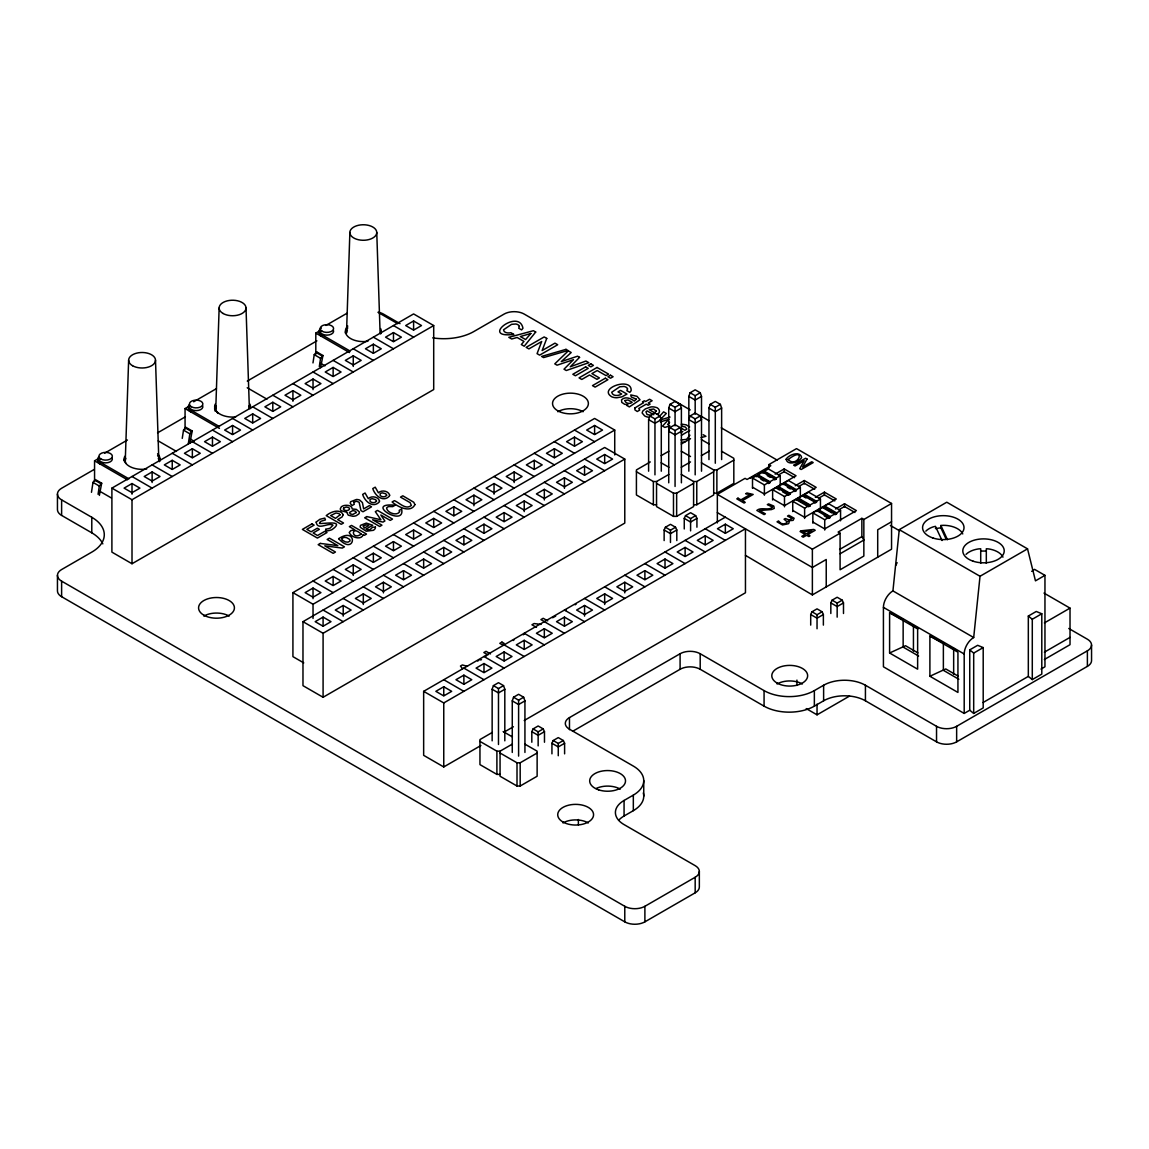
<?xml version="1.0" encoding="UTF-8"?>
<svg xmlns="http://www.w3.org/2000/svg" width="1149" height="1149" viewBox="0 0 1149 1149"><rect width="100%" height="100%" fill="white"/><g stroke="black" fill="none" stroke-linecap="round" stroke-linejoin="round"><path stroke-width="1.5" d="M125.27 460.821L128.631 360.24M215.782 408.57L219.143 307.989M349.87 232.515L346.51 333.095A16.804 9.695 0 0 1 347.084 330.582M969.742 710.226L973.691 713.428L983.199 707.942L983.199 647.591L977.655 645.307L969.742 649.874L969.742 710.226L964.198 713.428L883.423 666.793L883.423 607.361A13.443 7.756 -60 0 1 892.931 590.902L899.265 529.646L946.776 502.214L1027.536 548.849L1035.464 580.848L1044.958 575.362L1044.958 666.793L1041.008 669.077M964.198 713.428L964.198 653.996A13.443 7.756 -60 0 1 973.691 637.537L980.025 576.267L1027.536 548.849M91.475 492.303L92.997 482.408L95.353 479.564L101.686 483.226L99.36 495.406M98.067 494.3L99.331 486.056L101.686 483.226M182.246 438.387L183.51 430.143L185.851 427.313L192.199 430.976L189.872 443.155M188.321 443.701L189.844 433.805L192.199 430.976M312.973 362.912L314.252 354.668L316.593 351.838L322.926 355.501L320.614 367.68M319.307 366.574L320.585 358.33L322.926 355.501M492.145 740.832L492.145 689.271L493.409 685.623L498.479 682.693L503.549 685.623L504.813 689.271L504.813 740.832M512.267 752.451L512.267 700.89L513.531 697.228L518.601 694.298L523.657 697.228L524.935 700.89L524.935 752.451M648.611 471.191L648.611 419.629L649.889 415.981L654.959 413.051L660.014 415.981L661.293 419.629L661.293 471.191M668.732 482.81L668.732 408.024L669.996 404.362L675.066 401.432L680.136 404.362L681.4 408.024L681.4 482.81M669.996 427.586L668.732 431.248L675.066 434.911L681.4 431.248L680.136 427.586L675.066 424.67L669.996 427.586L675.066 430.516L680.136 427.586M688.84 471.191L688.84 396.405L690.104 392.757L695.174 389.827L700.244 392.757L701.508 396.405L701.508 471.191M690.104 415.981L688.84 419.629L695.174 423.292L701.508 419.629L700.244 415.981L695.174 413.051L690.104 415.981L695.174 418.897L700.244 415.981M708.962 459.586L708.962 408.024L710.226 404.362L715.296 401.432L720.366 404.362L721.629 408.024L721.629 459.586M531.815 742.24L531.815 731.654L533.093 728.911L538.149 725.981L543.218 728.911L544.482 731.654L544.482 742.24M551.937 753.845L551.937 743.274L553.2 740.531L558.27 737.601L563.34 740.531L564.604 743.274L564.604 753.845M664.136 540.576L664.136 529.991L665.4 527.247L670.47 524.332L675.54 527.247L676.804 529.991L676.804 540.576M684.258 528.971L684.258 518.386L685.522 515.642L690.592 512.713L695.648 515.642L696.926 518.386L696.926 527.204M810.706 625.113L810.706 614.528L811.984 611.785L817.04 608.855L822.11 611.785L823.373 614.528L823.373 625.113M830.828 613.494L830.828 602.923L832.091 600.18L837.161 597.25L842.231 600.18L843.495 602.923L843.495 613.494M895.832 565.38L897.096 562.637M689.903 435.184L686.585 439.378L681.07 439.966M667.598 424.556L669.594 422.257M659.224 416.757L663.591 411.859L666.319 413.439L659.842 420.074L670.039 417.073M523.212 634.794L524.217 634.09M575.146 604.805L576.152 604.101M477.668 661.048L478.401 660.531M513.23 640.524L513.962 639.993M565.164 610.536L565.911 610.018M689.73 430.401L681.443 435.313M657.228 414.272C661.551 412.606 658.995 407.378 655.174 407.206A6.535 3.763 0 0 0 650.808 406.961L645.451 408.843L642.794 411.026L642.119 412.951L644.632 415.909A8.273 4.783 0 0 0 649.386 417.317M1031.687 571.355L1034.588 569.373L1044.958 575.362M552.655 617.76L555.685 616.123M104.66 453.166L127.424 440.024M193.65 401.791L216.414 388.649M325.899 325.44L347.142 313.174M94.563 481.402L94.563 460.821L97.622 459.054M185.061 429.151L185.061 408.57L189.657 405.913M315.803 353.662L315.803 333.095L320.399 330.438M94.103 469.496L61.615 488.253A14.219 8.215 0 0 0 61.615 499.872L61.615 515.413L91.791 532.834A42.671 24.632 0 0 1 102.821 543.879M157.542 432.871L185.391 416.8M247.279 381.066L316.894 340.865M111.898 488.124L413.597 313.936L433.704 325.555L433.704 389.554L132.006 563.742L111.898 552.123L111.898 488.124L132.006 499.729L433.704 325.555M132.006 483.542L124.092 488.124L132.006 492.691L139.934 488.124L132.006 483.542L132.006 494.171M152.128 471.937L144.2 476.505L152.128 481.072L160.041 476.505L152.128 471.937L152.128 482.551M172.235 460.318L164.321 464.9L172.235 469.467L180.163 464.9L172.235 460.318L172.235 469.165M192.357 448.713L184.429 453.281L192.357 457.848L200.271 453.281L192.357 448.713L192.357 457.561M212.464 437.094L204.551 441.676L212.464 446.243L220.378 441.676L212.464 437.094L212.464 445.941M232.572 425.489L224.658 430.056L232.572 434.624L240.5 430.056L232.572 425.489L232.572 434.336M252.694 413.87L244.766 418.451L252.694 423.019L260.608 418.451L252.694 413.87L252.694 422.717M272.801 402.265L264.888 406.832L272.801 411.399L280.715 406.832L272.801 402.265L272.801 411.112M292.923 390.646L284.995 395.227L292.923 399.795L300.837 395.227L292.923 390.646L292.923 401.274M313.031 379.041L305.117 383.608L313.031 388.175L320.944 383.608L313.031 379.041L313.031 389.655M333.138 367.421L325.224 372.003L333.138 376.57L341.066 372.003L333.138 367.421L333.138 376.269M353.26 355.817L345.332 360.384L353.26 364.951L361.174 360.384L353.26 355.817L353.26 366.43M373.368 344.197L365.454 348.779L373.368 353.346L381.281 348.779L373.368 344.197L373.368 353.045M393.475 332.592L385.561 337.16L393.475 341.727L401.403 337.16L393.475 332.592L393.475 341.44M413.597 320.973L405.683 325.555L413.597 330.122L421.511 325.555L413.597 320.973L413.597 329.82M303.753 662.887L292.923 656.639L292.923 592.625L594.607 418.451L614.729 430.056L614.729 454.947M313.031 588.058L305.117 592.625L313.031 597.207L320.944 592.625L313.031 588.058L313.031 598.672M333.138 576.439L325.224 581.021L333.138 585.588L341.066 581.021L333.138 576.439L333.138 585.301M353.26 564.834L345.332 569.401L353.26 573.983L361.174 569.401L353.26 564.834L353.26 575.448M373.368 553.215L365.454 557.796L373.368 562.364L381.281 557.796L373.368 553.215L373.368 562.076M393.475 541.61L385.561 546.177L393.475 550.759L401.403 546.177L393.475 541.61L393.475 550.457M413.597 529.991L405.683 534.572L413.597 539.14L421.511 534.572L413.597 529.991L413.597 538.838M433.704 518.386L425.791 522.953L433.704 527.535L441.633 522.953L433.704 518.386L433.704 527.233M453.826 506.766L445.898 511.348L453.826 515.915L461.74 511.348L453.826 506.766L453.826 515.614M473.934 495.162L466.02 499.729L473.934 504.296L481.848 499.729L473.934 495.162L473.934 505.775M494.041 483.542L486.128 488.124L494.041 492.691L501.969 488.124L494.041 483.542L494.041 494.171M514.163 471.937L506.235 476.505L514.163 481.072L522.077 476.505L514.163 471.937L514.163 482.551M534.271 460.318L526.357 464.9L534.271 469.467L542.199 464.9L534.271 460.318L534.271 469.165M554.393 448.713L546.464 453.281L554.393 457.848L562.306 453.281L554.393 448.713L554.393 457.561M574.5 437.094L566.586 441.676L574.5 446.243L582.414 441.676L574.5 437.094L574.5 445.941M594.607 425.489L586.694 430.056L594.607 434.624L602.536 430.056L594.607 425.489L594.607 434.336M292.923 592.625L313.031 604.245L614.729 430.056M302.977 621.666L604.676 447.478L624.783 459.083L624.783 523.097L323.084 697.271L302.977 685.666L302.977 621.666L323.084 633.271L624.783 459.083M649.889 415.981L654.959 418.897L660.014 415.981M669.996 404.362L675.066 407.292L680.136 404.362M690.104 392.757L695.174 395.673L700.244 392.757M661.293 419.629L654.959 423.292L648.611 419.629M681.4 408.024L675.066 411.687L668.732 408.024M701.508 396.405L695.174 400.067L688.84 396.405M323.084 617.085L315.171 621.666L323.084 626.234L330.998 621.666L323.084 617.085L323.084 625.932M343.206 605.48L335.278 610.047L343.206 614.614L351.12 610.047L343.206 605.48L343.206 616.094M363.314 593.861L355.4 598.442L363.314 603.01L371.228 598.442L363.314 593.861L363.314 604.489M383.421 582.256L375.508 586.823L383.421 591.39L391.349 586.823L383.421 582.256L383.421 592.87M403.543 570.636L395.615 575.204L403.543 579.785L411.457 575.204L403.543 570.636L403.543 579.484M423.651 559.032L415.737 563.599L423.651 568.166L431.564 563.599L423.651 559.032L423.651 567.879M443.758 547.412L435.844 551.98L443.758 556.561L451.686 551.98L443.758 547.412L443.758 556.26M463.88 535.807L455.966 540.375L463.88 544.942L471.794 540.375L463.88 535.807L463.88 544.655M483.988 524.188L476.074 528.755L483.988 533.337L491.916 528.755L483.988 524.188L483.988 533.035M504.109 512.583L496.181 517.151L504.109 521.718L512.023 517.151L504.109 512.583L504.109 521.431M524.217 500.964L516.303 505.531L524.217 510.113L532.131 505.531L524.217 500.964L524.217 511.578M544.324 489.359L536.411 493.926L544.324 498.494L552.252 493.926L544.324 489.359L544.324 499.973M564.446 477.74L556.518 482.307L564.446 486.889L572.36 482.307L564.446 477.74L564.446 488.354M584.554 466.135L576.64 470.702L584.554 475.269L592.482 470.702L584.554 466.135L584.554 474.982M604.676 454.516L596.748 459.083L604.676 463.665L612.589 459.083L604.676 454.516L604.676 463.363M710.226 404.362L715.296 407.292L720.366 404.362M721.629 408.024L715.296 411.687L708.962 408.024M682.836 431.521L680.567 432.656M650.291 461.927L636.417 469.927L636.417 494.975L653.364 504.756L656.539 504.756M661.163 455.65L668.862 451.198M681.271 444.031L690.52 438.688M636.417 471.751L653.364 481.532L656.539 481.532L668.862 474.422M681.271 467.255L690.52 461.927M701.378 455.65L709.091 451.198M656.539 483.37L673.486 493.151L676.646 493.151L693.594 483.37M681.271 474.422L693.594 481.532L696.768 481.532L713.701 471.751M701.378 462.803L713.701 469.927L716.875 469.927L733.823 460.146M656.539 481.532L656.539 506.594L673.486 516.375L676.646 516.375L693.594 506.594L693.594 481.532M693.594 504.756L696.768 504.756L713.701 494.975L713.701 469.927M713.701 493.151L716.875 493.151L733.823 483.37L733.823 458.307L721.5 451.198M717.349 522.91L717.349 494.343L745.069 478.343L747.051 479.478L770.807 465.762L768.825 464.627L768.825 468.103M768.825 464.627L796.53 448.613L891.552 503.477L891.552 549.193L812.372 594.909L745.457 555.369M750.211 478.286L755.281 475.37M752.509 488.354L752.509 478.056L756.473 475.772L768.351 482.637L768.351 483.542L769.931 482.637L769.931 481.718L758.053 474.867L758.053 475.772L769.931 482.637M758.053 474.867L762.807 472.124L774.685 478.975L774.685 479.894L776.264 478.975L776.264 478.056L764.387 471.205L764.387 472.124L776.264 478.975M764.387 471.205L768.351 468.921L780.228 475.772L780.228 485.97M758.053 475.772L756.473 476.691L756.473 475.772M764.387 472.124L762.807 473.029L762.807 472.124M665.4 527.247L670.47 530.177L675.54 527.247M685.522 515.642L690.592 518.572L695.648 515.642M676.804 529.991L670.47 533.653L664.136 529.991M696.926 518.386L690.592 522.048L684.258 518.386M775.13 474.149L784.178 468.921L796.056 475.772L764.387 494.056L752.509 487.205M778.419 474.982L784.178 471.664L794.577 477.668M752.509 478.056L764.387 484.921L768.351 482.637M769.931 481.718L774.685 478.975M776.264 478.056L780.228 475.772M772.616 499.959L772.616 489.675L776.58 487.391L788.458 494.242L788.458 495.162L790.038 494.242L790.038 493.338L778.16 486.472L778.16 487.391L790.038 494.242M778.16 486.472L782.914 483.729L794.792 490.594L794.792 491.499L796.372 490.594L796.372 489.675L784.494 482.81L784.494 483.729L796.372 490.594M784.494 482.81L788.458 480.526L800.336 487.391L800.336 497.574M480.9 745.514L443.758 766.943L423.651 755.338L423.651 691.339L725.349 517.151M776.58 487.391L776.58 488.296L778.16 487.391M784.494 483.729L782.914 484.648L782.914 483.729M443.758 686.757L435.844 691.339L443.758 695.906L451.686 691.339L443.758 686.757L443.758 695.605M463.88 675.152L455.966 679.72L463.88 684.287L471.794 679.72L463.88 675.152L463.88 684M483.988 663.533L476.074 668.115L483.988 672.682L491.916 668.115L483.988 663.533L483.988 672.38M504.109 651.928L496.181 656.496L504.109 661.063L512.023 656.496L504.109 651.928L504.109 660.776M524.217 640.309L516.303 644.891L524.217 649.458L532.131 644.891L524.217 640.309L524.217 649.156M544.324 628.704L536.411 633.271L544.324 637.839L552.252 633.271L544.324 628.704L544.324 637.551M564.446 617.085L556.518 621.666L564.446 626.234L572.36 621.666L564.446 617.085L564.446 625.932M584.554 605.48L576.64 610.047L584.554 614.614L592.482 610.047L584.554 605.48L584.554 616.094M604.676 593.861L596.748 598.442L604.676 603.01L612.589 598.442L604.676 593.861L604.676 604.489M624.783 582.256L616.869 586.823L624.783 591.39L632.697 586.823L624.783 582.256L624.783 592.87M644.891 570.636L636.977 575.204L644.891 579.785L652.819 575.204L644.891 570.636L644.891 579.484M665.012 559.032L657.084 563.599L665.012 568.166L672.926 563.599L665.012 559.032L665.012 567.879M685.12 547.412L677.206 551.98L685.12 556.561L693.034 551.98L685.12 547.412L685.12 556.26M705.242 535.807L697.314 540.375L705.242 544.942L713.156 540.375L705.242 535.807L705.242 544.655M725.349 524.188L717.436 528.755L725.349 533.337L733.263 528.755L725.349 524.188L725.349 533.035M795.252 485.754L804.3 480.526L816.178 487.391L784.494 505.675L772.616 498.824M798.541 486.602L804.3 483.269L814.684 489.273M772.616 489.675L784.494 496.526L788.458 494.242M790.038 493.338L794.792 490.594M796.372 489.675L800.336 487.391M792.738 511.578L792.738 501.28L796.688 498.996L808.566 505.862L808.566 506.766L810.16 505.862L810.16 504.942L798.282 498.092L798.282 498.996L810.16 505.862M798.282 498.092L803.036 495.348L814.914 502.199L814.914 503.118L816.494 502.199L816.494 501.28L804.616 494.429L804.616 495.348L816.494 502.199M804.616 494.429L808.566 492.145L820.443 498.996L820.443 509.194M423.651 691.339L443.758 702.944L745.457 528.755L745.457 592.769L524.217 720.495M796.688 498.996L796.688 499.916L798.282 498.996M815.359 497.373L824.408 492.145L836.285 498.996L804.616 517.294L792.738 510.429M818.648 498.206L824.408 494.889L834.806 500.892M792.738 501.28L804.616 508.145L808.566 505.862M810.16 504.942L814.914 502.199M816.494 501.28L820.443 498.996M493.409 685.623L498.479 688.538L503.549 685.623M504.813 689.271L498.479 692.933L492.145 689.271M812.846 523.183L812.846 512.899L816.81 510.616L828.688 517.467L828.688 518.386L830.267 517.467L830.267 516.562L818.39 509.696L818.39 510.616L830.267 517.467M818.39 509.696L823.144 506.953L835.021 513.818L835.021 514.723L836.601 513.818L836.601 512.899L824.723 506.034L824.723 506.953L836.601 513.818M824.723 506.034L828.688 503.75L840.565 510.616L840.565 520.799M818.39 510.616L816.81 511.52L816.81 510.616M823.144 506.953L823.144 507.872L824.723 506.953M835.467 508.978L844.529 503.75L856.407 510.616L824.723 528.899L812.846 522.048M838.77 509.826L844.529 506.494L854.913 512.497M812.846 512.899L824.723 519.75L828.688 517.467M830.267 516.562L835.021 513.818M836.601 512.899L840.565 510.616M513.531 697.228L518.601 700.158L523.657 697.228M524.935 700.89L518.601 704.538L512.267 700.89M863.847 519.477L861.865 518.343L838.109 532.059L840.091 533.193L840.091 569.775L863.847 556.059L863.847 519.477L891.552 503.477M492.275 732.444L479.952 739.568L479.952 764.616L496.899 774.397L500.059 774.397M717.349 494.343L812.372 549.193L840.091 533.193M504.109 732.114L513.388 726.757M839.589 549.481L861.865 536.626L861.865 518.343M891.552 521.761L877.707 529.775L877.707 557.193M840.091 553.775L863.847 540.059L861.865 536.626M479.952 741.392L496.899 751.173L500.059 751.173L512.397 744.064M533.093 728.911L538.149 731.841L543.218 728.911M544.482 731.654L538.149 735.317L531.815 731.654M569.473 729.687L569.473 717.594L680.093 653.738A14.219 8.215 0 0 1 700.201 653.738L764.071 690.606A35.562 20.524 0 0 0 814.354 690.606L823.618 685.249A29.558 17.063 0 0 1 865.427 685.249L936.536 726.312A14.219 8.215 0 0 0 956.643 726.312L1087.385 650.822A14.219 8.215 0 0 0 1087.385 639.217L1068.771 628.474M572.547 731.367L680.093 669.278A14.219 8.215 0 0 1 700.201 669.278L764.071 706.147A35.562 20.524 0 0 0 814.354 706.147L823.618 700.804A29.558 17.063 0 0 1 865.427 700.804L936.536 741.852A14.219 8.215 0 0 0 956.643 741.852L1087.385 666.377A14.219 8.215 0 0 0 1091.55 660.56L1091.55 645.02M500.059 753.012L517.007 762.792L520.181 762.792L537.129 753.012M553.2 740.531L558.27 743.446L563.34 740.531M564.604 743.274L558.27 746.922L551.937 743.274M500.059 751.173L500.059 776.236L517.007 786.017L520.181 786.017L537.129 776.236L537.129 751.173L524.806 744.064M811.984 611.785L817.04 614.715L822.11 611.785M832.091 600.18L837.161 603.096L842.231 600.18M823.373 614.528L817.04 618.191L810.706 614.528M843.495 602.923L837.161 606.571L830.828 602.923M57.45 575.347L57.45 590.888A14.219 8.215 0 0 0 61.615 596.704L624.783 921.843A14.219 8.215 0 0 0 644.891 921.843L695.174 892.816L695.174 877.261A14.219 8.215 0 0 0 695.174 865.657L624.065 824.594A29.558 17.063 0 0 1 624.065 800.465L633.329 795.108A35.562 20.524 0 0 0 633.329 766.081L569.473 729.213A14.219 8.215 0 0 1 569.473 717.594M618.622 820.343A29.558 17.063 0 0 1 624.065 816.005L633.329 810.663A35.562 20.524 0 0 0 643.311 792.939M806.21 708.574L817.04 714.836L849.542 696.079M1028.326 616.051L1036.254 611.469L1041.798 613.767L1041.798 674.104L1032.29 679.59L1028.326 676.402L1028.326 616.051L1032.29 619.254L1032.29 679.59M973.691 713.428L973.691 653.077L983.199 647.591M1032.29 619.254L1041.798 613.767M1044.384 622.916L1070.021 608.123L1070.021 644.69L1044.384 659.497M1044.384 652.172L1070.021 637.379M983.041 702.542L1028.326 676.402M61.615 499.872L91.791 517.294A42.671 24.632 0 0 1 91.791 552.123L61.615 569.545A14.219 8.215 0 0 0 61.615 581.15L624.783 906.302A14.219 8.215 0 0 0 644.891 906.302L695.174 877.261M485.266 656.567L486.142 656.165M958.841 679.246L943.372 670.312L943.372 642.88L929.9 636.029L929.9 676.258L945.742 668.948L958.122 676.086M918.611 656.022L903.143 647.088L903.143 619.656L889.599 612.762L889.599 652.991L905.513 645.724L917.893 652.862M660.46 421.913L668.804 419.313L662.542 426.078L664.84 427.399L669.91 425.891M701.062 437.625L705.917 436.304L703.174 434.71M935.458 528.626L940.873 527.793L945.986 538.824M684.89 442.049L681.414 442.365M479.822 659.957L481.474 659.713M940.873 527.793L940.873 525.495L943.286 525.323A20.151 11.634 0 0 1 962.761 533.94M980.715 551.046L986.316 551.046M651.052 415.378L647.002 414.487L645.968 411.802L647.102 410.882L653.767 414.732M541.093 624.424L534.084 623.548L531.944 624.783L536.454 627.383M467.485 666.334L462.358 664.955L460.447 666.047L462.573 668.675M1043.996 593.085L1070.021 608.123M899.265 529.646L980.025 576.267M690.219 409.92L524.217 314.079A14.219 8.215 0 0 0 504.109 314.079L473.934 331.487A42.671 24.632 0 0 1 432.728 337.863M701.077 416.182L708.832 420.663M721.242 427.83L777.097 460.074M890.36 525.466L899.667 530.838M767.259 475.6L770.232 477.323M787.367 487.219L790.34 488.928M803.036 496.253L805.995 497.977M823.144 507.872L832.048 513.014M701.378 439.579L709.091 444.031M681.386 428.232L684.962 430.286L686.901 428.994L685.321 427.04L681.903 426.207L681.414 424.139L686.197 424.843L689.601 426.94M760.925 479.262L763.898 480.971M776.58 488.296L779.553 490.02M782.526 491.729L788.458 495.162M796.688 499.916L807.086 505.919M824.235 515.815L828.688 518.386M681.271 451.198L690.52 456.526M892.931 590.902L973.691 637.537M661.163 462.803L668.862 467.255M400.024 323.659L383.421 314.079A14.219 8.215 0 0 0 378.811 312.298M377.964 312.284L397.698 323.688M883.423 607.361L964.198 653.996M909.333 623.232L912.421 625.013M915.523 626.808L918.611 628.589M949.548 646.456L957.289 650.923M393.475 325.555L413.597 337.16M574.5 430.056L594.607 441.676M717.349 512.626L812.372 567.491L826.232 559.491L826.232 586.909M889.599 612.762L917.634 628.934L917.634 669.178L889.599 652.991M929.9 636.029L957.936 652.215L957.936 692.445L929.9 676.258M373.368 337.16L393.475 348.779M554.393 441.676L574.5 453.281M584.554 459.083L604.676 470.702M705.242 528.755L725.349 540.375M353.26 348.779L373.368 360.384M534.271 453.281L554.393 464.9M564.446 470.702L584.554 482.307M685.12 540.375L705.242 551.98M321.347 328.068A7.842 4.524 0 0 0 321.347 334.46L350.186 351.106M315.803 333.095L349.526 352.556M333.138 360.384L353.26 372.003M514.163 464.9L534.271 476.505M544.324 482.307L564.446 493.926M665.012 551.98L685.12 563.599M315.803 352.298L322.137 355.946M314.252 354.668L320.585 358.33M320.399 363.185L324.995 365.827M313.031 372.003L333.138 383.608M494.041 476.505L514.163 488.124M524.217 493.926L544.324 505.531M644.891 563.599L665.012 575.204M292.923 383.608L313.031 395.227M473.934 488.124L494.041 499.729M504.109 505.531L524.217 517.151M624.783 575.204L644.891 586.823M272.801 395.227L292.923 406.832M453.826 499.729L473.934 511.348M483.988 517.151L504.109 528.755M604.676 586.823L624.783 598.442M247.222 387.773L266.956 399.163M252.694 406.832L272.801 418.451M433.704 511.348L453.826 522.953M463.88 528.755L483.988 540.375M584.554 598.442L604.676 610.047M232.572 418.451L252.694 430.056M413.597 522.953L433.704 534.572M443.758 540.375L463.88 551.98M564.446 610.047L584.554 621.666M189.168 404.692A7.842 4.524 0 0 0 190.605 409.949L219.445 426.595M185.061 408.57L219.445 428.419M547.714 620.877L543.204 618.277L540.92 619.598L545.502 622.227M212.464 430.056L232.572 441.676M393.475 534.572L413.597 546.177M423.651 551.98L443.758 563.599M544.324 621.666L564.446 633.271M185.061 427.773L191.395 431.435M183.51 430.143L189.844 433.805M189.657 438.659L194.267 441.317M192.357 441.676L212.464 453.281M373.368 546.177L393.475 557.796M403.543 563.599L423.651 575.204M524.217 633.271L544.324 644.891M158.232 440.9L176.443 451.413M172.235 453.281L192.357 464.9M353.26 557.796L373.368 569.401M383.421 575.204L403.543 586.823M504.109 644.891L524.217 656.496M490.508 653.91L485.998 651.311L483.844 652.546L487.937 654.916M152.128 464.9L172.235 476.505M333.138 569.401L353.26 581.021M363.314 586.823L383.421 598.442M483.988 656.496L504.109 668.115M132.006 476.505L152.128 488.124M313.031 581.021L333.138 592.625M343.206 598.442L363.314 610.047M463.88 668.115L483.988 679.72M98.656 456.943A7.842 4.524 0 0 0 100.107 462.2L128.932 478.846M94.563 460.821L127.424 479.794M323.084 610.047L343.206 621.666M443.758 679.72L463.88 691.339M94.563 480.023L100.897 483.686M92.997 482.408L99.331 486.056M99.159 490.91L111.41 497.991M503.147 731.554L512.397 736.897M969.742 649.874L973.691 653.077M940.873 525.495L947.451 539.685M942.051 540.533L935.458 526.343L933.203 526.874A20.151 11.634 0 0 0 925.835 531.14M376.757 232.515A13.443 7.756 0 0 1 356.592 239.236A13.443 7.756 0 0 1 356.592 225.793A13.443 7.756 0 0 1 376.757 232.515L380.104 333.095M246.015 307.989L249.376 408.57A16.804 9.695 0 0 0 248.802 406.057M155.503 360.24L158.864 460.821A16.804 9.695 0 0 0 158.289 458.322M1087.385 650.822L1087.385 666.377M986.316 563.34L986.316 548.762L988.729 548.935A20.151 11.634 0 0 1 1002.976 557.164M980.715 563.34L980.715 548.762L978.302 548.935A20.151 11.634 0 0 0 966.05 554.364M956.643 726.312L956.643 741.852M953.656 648.223L953.656 674.334M936.536 726.312L936.536 741.852M913.441 624.999L913.441 651.11M865.427 685.249L865.427 700.804M844.529 503.75L844.529 507.082M837.161 603.096L837.161 617.157M824.723 519.75L824.723 530.048M824.408 492.145L824.408 495.463M823.618 685.249L823.618 700.804M817.04 614.715L817.04 628.762M817.04 704.165L817.04 714.836M814.354 690.606L814.354 706.147M812.372 549.193L812.372 594.909M804.616 508.145L804.616 518.429M804.3 480.526L804.3 483.858M796.932 680.107L796.932 685.436M784.494 496.526L784.494 506.824M784.178 468.921L784.178 472.239M764.387 484.921L764.387 495.205M764.071 690.606L764.071 706.147M716.875 469.927L716.875 493.151M715.296 407.292L715.296 463.234M700.201 653.738L700.201 669.278M699.339 871.459L699.339 886.999A14.219 8.215 0 0 1 695.174 892.816M696.768 481.532L696.768 504.756M695.174 395.673L695.174 414.286M695.174 418.897L695.174 474.853M690.592 518.572L690.592 530.852M680.093 653.738L680.093 669.278M676.646 493.151L676.646 516.375M675.066 407.292L675.066 425.906M675.066 430.516L675.066 486.458M673.486 493.151L673.486 516.375M670.47 530.177L670.47 542.472M654.959 418.897L654.959 474.853M653.364 481.532L653.364 504.756M644.891 906.302L644.891 921.843M643.742 780.602L643.742 796.142M633.329 795.108L633.329 810.663M624.783 906.302L624.783 921.843M624.065 800.465L624.065 816.005M578.378 819.51L578.378 824.853M558.27 743.446L558.27 755.74M538.149 731.841L538.149 745.888M520.181 762.792L520.181 786.017M518.601 700.158L518.601 756.099M517.007 762.792L517.007 786.017M498.479 688.538L498.479 744.495M496.899 751.173L496.899 774.397M443.758 702.944L443.758 766.943M323.084 633.271L323.084 697.271M321.347 334.46L321.347 336.298A7.842 4.524 0 0 1 319.896 331.041M316.593 351.838L316.593 353.662M313.031 604.245L313.031 618.464M190.605 409.949L190.605 411.773A7.842 4.524 0 0 1 189.168 406.516M132.006 499.729L132.006 563.742M100.107 462.2L100.107 464.024A7.842 4.524 0 0 1 97.895 460.117M91.791 517.294L91.791 532.834M61.615 581.15L61.615 596.704M57.45 494.07L57.45 509.61A14.219 8.215 0 0 0 61.615 515.413M777.054 683.971A17.924 10.341 0 0 1 802.39 683.971M596.072 788.516A17.924 10.341 0 0 1 620.273 789.119M562.981 822.928A17.924 10.341 0 0 1 588.317 822.928M203.833 616.079A17.924 10.341 0 0 1 229.168 616.079M557.796 411.73A17.924 10.341 0 0 1 583.132 411.73M333.382 330.266A6.722 3.878 0 0 1 326.89 335.149A6.722 3.878 0 0 1 320.399 330.266M367.953 341.253A17.924 10.341 0 0 1 349.095 337.562A17.924 10.341 0 0 1 347.802 326.086M380.621 328.585A17.924 10.341 0 0 1 380.621 333.942M345.389 333.095A17.924 10.341 0 0 1 347.802 327.925M380.621 330.409A17.924 10.341 0 0 1 381.224 333.095M202.641 405.741A6.722 3.878 0 0 1 196.149 410.624A6.722 3.878 0 0 1 189.657 405.741M235.689 416.929A17.924 10.341 0 0 1 215.265 404.06M249.879 404.06A17.924 10.341 0 0 1 250.496 406.746M215.265 411.256A17.924 10.341 0 0 1 215.265 405.899M249.879 405.899A17.924 10.341 0 0 1 250.496 408.57M218.023 413.425A16.804 9.695 0 0 1 216.357 406.057M112.128 457.991A6.722 3.878 0 0 1 105.636 462.875A6.722 3.878 0 0 1 99.159 457.991M157.585 453.826A17.924 10.341 0 0 1 159.381 461.668M146.699 468.993A17.924 10.341 0 0 1 124.767 456.325M124.149 460.821A17.924 10.341 0 0 1 124.767 458.149M157.585 455.65A17.924 10.341 0 0 1 159.984 460.821M125.844 463.334A16.804 9.695 0 0 1 125.844 458.322M399.55 511.19L399.536 511.951C396.391 516.361 386.926 512.511 386.595 508.002A4.438 2.571 0 0 1 388.836 506.537L392.699 506.623L395.112 505.23C362.782 502.113 405.784 528.238 401.604 508.978L399.191 510.371L399.55 511.19M338.639 538.68C355.472 557.021 358.402 525.61 338.639 538.68M343.163 514.709L342.115 516.921L337.662 519.607L343.522 522.996L341.253 524.303L326.23 515.628C330.266 512.066 339.975 508.059 343.163 514.709M636.273 399.163L634.32 401.044C630.815 398.401 625.142 396.046 621.523 399.823L621.767 402.38L624.625 404.276L627.828 404.735L626.751 405.41L629.336 406.904L640.007 399.78L636.991 396.319L630.758 394.897L631.246 396.965L636.273 399.163M363.256 534.673C361.231 540.705 350.747 537.186 349.239 532.49L350.775 530.666L354.811 529.804L349.353 526.644L351.508 525.409L366.531 534.084L364.377 535.319L363.256 534.673M361.159 534.084C351.537 541.337 350.158 523.815 361.159 534.084M772.473 507.054C769.069 511.147 761.155 506.623 756.832 510.415L764.099 514.608L765.421 513.847L759.647 510.515L771.496 509.567L774.254 508.418L773.808 506.048L768.609 503.894L767.345 504.626L772.473 507.054M375.407 527.104L375.321 528.037A6.894 3.978 0 0 1 373.281 530.321L366.229 531.211L360.355 527.348A5.443 3.145 0 0 1 360.729 525.251L366.301 523.097L372.693 525.28L366.028 529.129L367.35 529.689L370.035 529.675L372.52 527.233L375.407 527.104M519.362 326.445L518.716 328.226L521.603 329.892L522.953 328.269C519.089 307.831 478.989 338.783 513.818 334.388L510.917 332.722C508.375 333.296 503.865 333.153 503.535 329.792L511.578 324.334L515.844 323.989A5.328 3.074 0 0 1 518.903 325.54L519.362 326.445M627.541 388.908L626.894 390.674L629.781 392.355L631.131 390.717C632.151 376.384 597.207 388.348 611.929 396.879A8.761 5.056 0 0 0 616.912 397.755L621.868 396.879L626.981 394.078L620.575 390.387L617.99 391.881L621.666 393.992C618.88 396.032 612.489 396.491 611.713 392.24L619.756 386.782L624.022 386.452A5.328 3.074 0 0 1 627.081 388.003L627.541 388.908M346.668 512.21L348.262 515.183L352.887 516.274A6.19 3.576 0 0 0 356.348 515.628L358.804 513.933A6.477 3.734 0 0 0 359.264 511.822L356.291 509.366L352.283 508.964C352.039 505.287 346.941 504.914 344.111 505.531A6.664 3.849 0 0 0 341.282 506.896L340.291 508.792A5.817 3.361 0 0 0 341.31 510.745L346.668 512.21M624.869 400.527C625.286 403.486 630.097 404.376 632.18 402.279L628 399.981L624.869 400.527M786.131 459.255C787.568 466.149 799.072 462.214 801.657 457.503C800.235 450.623 788.731 454.544 786.131 459.255M341.842 538.565L342.172 540.059L345.447 541.94L348.046 542.141L350.086 540.964L349.741 539.47L346.467 537.574L343.881 537.387L341.842 538.565M414.947 504.598C410.523 513.704 397.08 506.364 392.111 501.969L394.394 500.648C399.321 502.616 405.741 510.242 411.328 505.488L410.193 502.702L400.513 497.115L402.782 495.793L413.741 502.242L414.947 504.598M787.051 521.761L786.045 523.341L783.403 523.958L780.717 523.24L778.534 520.957L777.026 521.833L782.526 524.964L788.358 523.729A4.165 2.413 0 0 0 788.803 521.531L788.228 520.799L793.112 520.368L794.131 518.242L788.86 515.269L787.482 516.059L792.121 518.501L789.234 520.037L785.27 518.529L784.063 519.219L787.051 521.761M316.176 522.091C317.411 531.197 328.456 521.933 333.009 525.194L330.151 528.109A9.091 5.257 0 0 1 325.684 529.086L325.899 530.939A11.792 6.808 0 0 0 331.96 529.66C346.151 519.563 323.257 524.102 319.451 523.427L320.542 521.402L325.426 519.923L324.808 518.098L319.853 519.305L316.176 522.091M340.003 514.867L335.508 518.357L330.653 515.556L335.996 512.971L338.969 513.56L340.003 514.867M788.142 459.528C797.578 469.252 807.402 444.764 788.142 459.528M634.866 407.996L634.909 409.891L637.278 411.5L639.72 410.092L638.787 408.455L646.269 404.132L648.151 405.224L650.119 404.089L648.237 402.997L652.144 400.742L649.558 399.249L645.652 401.504L644.374 400.771L642.406 401.906L643.684 402.638L634.866 407.996M356.219 512.526L352.829 514.479L350.402 513.933L349.44 512.511L352.829 510.558L355.256 511.133L356.219 512.526M379.515 501.065L379.141 502.127C372.75 508.619 364.621 501.079 362.653 494.415L365.08 493.022L368.283 498.652C371.299 495.549 378.409 496.555 379.515 501.065M389.64 495.205L389.267 496.267C382.876 502.774 374.746 495.233 372.779 488.569L375.22 487.176L378.409 492.806C381.425 489.704 388.549 490.709 389.64 495.205M363.285 525.969L364.262 528.109L368.772 525.51L366.215 524.806L363.285 525.969M353.662 502.3L354.294 504.267L352.154 505.503L350.445 503.664A5.745 3.318 0 0 1 350.732 501.711L356.391 499.499A5.731 3.303 0 0 1 359.723 500.088L362.423 502.601L363.659 508.892L369.389 505.574L371.544 506.81L362.983 511.765L360.958 510.587L359.12 502.228L356.52 501.237L353.662 502.3M546.752 338.409L542.141 350.546L554.953 343.149L557.696 344.729L539.657 355.142L537.071 353.648L541.696 341.512L528.885 348.908L526.141 347.328L544.181 336.93L546.752 338.409M656.108 411.012L654.643 412.778L649.228 409.662L653.695 408.987L656.108 411.012M343.58 508.102L343.479 509.409L345.332 510.472A3.045 1.752 0 0 0 348.535 510.055L349.21 509.51A2.887 1.666 0 0 0 348.535 507.571L346.266 507.011L343.58 508.102M376.499 501.021L376.24 501.553C374.66 503.621 368.987 502.759 369.935 499.686A3.706 2.14 0 0 1 372.233 498.695L375.651 499.614L376.499 501.021M386.638 495.176L386.38 495.707C384.786 497.776 379.113 496.914 380.075 493.84A3.706 2.14 0 0 1 382.358 492.849L385.777 493.768L386.638 495.176M807.043 459.04L802.562 467.054L811.754 461.754L813.19 462.587L801.183 469.51L799.747 468.691L804.156 460.706L795.065 465.991L793.629 465.158L805.636 458.221L807.043 459.04M535.693 332.032L524.217 346.222L521.33 344.556L523.973 341.425L517.136 337.476L511.707 338.998L508.82 337.332L533.409 330.711L535.693 332.032M530.838 333.497L525.61 339.573L520.339 336.528L530.838 333.497M579.556 357.353L570.277 366.79L585.933 361.03L588.819 362.696L566.285 370.509L564.001 369.188L573.509 359.666L557.064 365.181L554.78 363.874L568.31 350.862L571.197 352.528L561.272 361.59L577.574 356.204L579.556 357.353M311.968 523.858L302.374 529.402L317.411 538.077L327.005 532.533L324.851 531.298L317.526 535.52L313.117 532.964L319.365 529.359L317.339 528.195L311.092 531.8L306.812 529.33L314.122 525.107L311.968 523.858M585.645 366.876L572.82 374.287L575.405 375.766L588.231 368.355L585.645 366.876M590.845 363.874L588.259 365.368L590.845 366.861L593.43 365.368L590.845 363.874M597.078 367.465L579.053 377.877L581.782 379.457L589.48 375.005L596.977 379.328L599.405 377.935L591.907 373.612L597.221 370.538L606.011 375.608L608.597 374.114L597.078 367.465M605.322 378.222L592.496 385.633L595.081 387.127L607.907 379.716L605.322 378.222M610.521 375.235L607.936 376.728L610.521 378.208L613.106 376.728L610.521 375.235M320.298 543.42L318.158 544.655L333.181 553.33L335.465 552.023L324.794 545.847L342.301 548.073L344.456 546.823L329.418 538.149L327.149 539.47L337.82 545.631L320.298 543.42M366.804 516.576L364.664 517.811L379.687 526.486L381.956 525.179L372.592 519.765L382.99 522.091L384.886 521L380.822 515.011L390.243 520.396L392.513 519.075L377.49 510.4L375.335 511.65L380.894 519.736L366.804 516.576M737.988 498.163L736.796 498.853L744.049 503.047L745.256 502.357L742.369 500.691L753.169 494.443L746.936 492.993L745.629 493.754L750.196 494.501L740.933 499.858L737.988 498.163M501.955 642.09L499.801 643.339L501.955 644.575L504.109 643.339L501.955 642.09M801.255 530.795L800.049 531.499L805.133 534.429L801.787 536.368L803.223 537.201L806.584 535.276L808.81 536.554L810.016 535.851L807.79 534.572L815.23 530.278L813.779 529.445L801.255 530.795M811.596 530.709L806.339 533.739L802.778 531.685L811.596 530.709M565.997 349.353L541.61 356.434L543.592 357.583L567.979 350.502L565.997 349.353M557.796 410.811A17.924 10.341 0 0 0 587.771 406.172A17.924 10.341 0 0 0 565.825 393.504A17.924 10.341 0 0 0 557.796 410.811M777.054 683.052A17.924 10.341 0 0 0 807.029 678.427A17.924 10.341 0 0 0 785.083 665.745A17.924 10.341 0 0 0 777.054 683.052M203.833 615.175A17.924 10.341 0 0 0 233.807 610.536A17.924 10.341 0 0 0 211.861 597.868A17.924 10.341 0 0 0 203.833 615.175M562.981 822.023A17.924 10.341 0 0 0 592.956 817.384A17.924 10.341 0 0 0 571.01 804.717A17.924 10.341 0 0 0 562.981 822.023M598.643 789.851A17.924 10.341 0 0 0 625.516 780.889A17.924 10.341 0 0 0 598.643 771.941A17.924 10.341 0 0 0 598.643 789.851M973.16 561.215A20.711 11.964 0 0 0 1004.226 550.859A20.711 11.964 0 0 0 973.16 540.49A20.711 11.964 0 0 0 973.16 561.215M932.931 537.991A20.711 11.964 0 0 0 964.011 527.635A20.711 11.964 0 0 0 932.931 517.265A20.711 11.964 0 0 0 932.931 537.991M322.137 331.257A6.722 3.878 0 0 0 333.382 329.519A6.722 3.878 0 0 0 325.153 324.779A6.722 3.878 0 0 0 322.137 331.257M191.395 406.746A6.722 3.878 0 0 0 202.641 405.008A6.722 3.878 0 0 0 194.411 400.254A6.722 3.878 0 0 0 191.395 406.746M223.078 313.476A13.443 7.756 0 0 0 245.556 310A13.443 7.756 0 0 0 229.096 300.492A13.443 7.756 0 0 0 223.078 313.476M100.897 458.997A6.722 3.878 0 0 0 112.128 457.259A6.722 3.878 0 0 0 103.898 452.505A6.722 3.878 0 0 0 100.897 458.997M132.566 365.727A13.443 7.756 0 0 0 155.043 362.251A13.443 7.756 0 0 0 138.584 352.757A13.443 7.756 0 0 0 132.566 365.727"/></g></svg>
